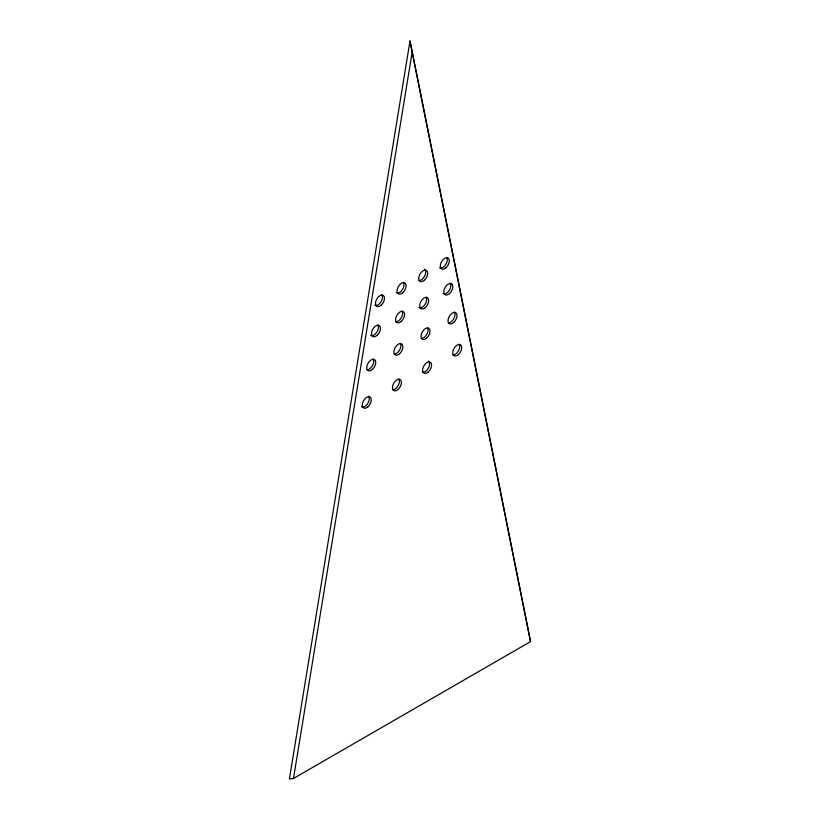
<?xml version="1.0" encoding="UTF-8"?>
<svg xmlns="http://www.w3.org/2000/svg" width="820" height="820" viewBox="0 0 820 820"><rect width="100%" height="100%" fill="white"/><g stroke="black" fill="none" stroke-linecap="round" stroke-linejoin="round"><path stroke-width="1.23" d="M530.54 641.609L410 41L289.409 779L293.478 778.477L530.54 641.609L410 41M293.478 778.477L412.009 53.044M377.866 324.986A6.396 3.69 -60 0 1 376.698 332.418A6.396 3.69 -60 0 1 370.753 335.401M424.381 269.206A6.396 3.69 -60 0 1 424.77 275.848A6.396 3.69 -60 0 1 418.917 280.573M401.984 311.067A6.396 3.69 -60 0 1 401.267 317.781A6.396 3.69 -60 0 1 395.804 321.768M459.138 344.205A6.396 3.69 -60 0 1 458.421 350.929A6.396 3.69 -60 0 1 452.958 354.906M426.103 297.137A6.396 3.69 -60 0 1 424.934 304.568A6.396 3.69 -60 0 1 418.989 307.551M428.276 360.943A6.396 3.69 -60 0 1 428.665 367.596A6.396 3.69 -60 0 1 422.812 372.311M398.838 379.024A6.396 3.69 -60 0 1 398.12 385.738A6.396 3.69 -60 0 1 392.667 389.715M368.692 396.429A6.396 3.69 -60 0 1 367.534 403.85A6.396 3.69 -60 0 1 361.579 406.833M373.151 359.037A6.396 3.69 -60 0 1 372.434 365.761A6.396 3.69 -60 0 1 366.981 369.738M400.283 343.375A6.396 3.69 -60 0 1 399.565 350.089A6.396 3.69 -60 0 1 394.112 354.076M427.415 327.713A6.396 3.69 -60 0 1 426.697 334.427A6.396 3.69 -60 0 1 421.244 338.414M454.423 312.112A6.396 3.69 -60 0 1 453.706 318.837A6.396 3.69 -60 0 1 448.253 322.813M450.221 283.218A6.396 3.69 -60 0 1 449.053 290.639A6.396 3.69 -60 0 1 443.107 293.632M446.705 257.398A6.396 3.69 -60 0 1 445.537 264.819A6.396 3.69 -60 0 1 439.592 267.812M403.491 282.346A6.396 3.69 -60 0 1 402.323 289.767A6.396 3.69 -60 0 1 396.378 292.76M381.884 294.821A6.396 3.69 -60 0 1 380.726 302.242A6.396 3.69 -60 0 1 374.771 305.235M424.36 280.276A6.396 3.69 -60 0 0 426.39 270.364A6.396 3.69 -60 0 0 418.825 277.078A6.396 3.69 -60 0 0 424.36 280.276M377.128 335.39A6.396 3.69 -60 0 0 379.158 325.478A6.396 3.69 -60 0 0 371.593 332.192A6.396 3.69 -60 0 0 377.128 335.39M401.246 321.46A6.396 3.69 -60 0 0 403.276 311.559A6.396 3.69 -60 0 0 395.711 318.273A6.396 3.69 -60 0 0 401.246 321.46M458.4 354.609A6.396 3.69 -60 0 0 460.43 344.707A6.396 3.69 -60 0 0 452.865 351.411A6.396 3.69 -60 0 0 458.4 354.609M425.365 307.541A6.396 3.69 -60 0 0 427.394 297.639A6.396 3.69 -60 0 0 419.83 304.343A6.396 3.69 -60 0 0 425.365 307.541M445.967 267.802A6.396 3.69 -60 0 0 447.997 257.89A6.396 3.69 -60 0 0 440.422 264.604A6.396 3.69 -60 0 0 445.967 267.802M428.255 372.013A6.396 3.69 -60 0 0 430.285 362.112A6.396 3.69 -60 0 0 422.72 368.815A6.396 3.69 -60 0 0 428.255 372.013M399.555 353.779A6.396 3.69 -60 0 0 401.574 343.867A6.396 3.69 -60 0 0 394.01 350.581A6.396 3.69 -60 0 0 399.555 353.779M372.423 369.441A6.396 3.69 -60 0 0 374.443 359.529A6.396 3.69 -60 0 0 366.878 366.243A6.396 3.69 -60 0 0 372.423 369.441M367.954 406.822A6.396 3.69 -60 0 0 369.984 396.921A6.396 3.69 -60 0 0 362.419 403.624A6.396 3.69 -60 0 0 367.954 406.822M449.483 293.621A6.396 3.69 -60 0 0 451.512 283.71A6.396 3.69 -60 0 0 443.948 290.423A6.396 3.69 -60 0 0 449.483 293.621M398.11 389.418A6.396 3.69 -60 0 0 400.129 379.516A6.396 3.69 -60 0 0 392.565 386.22A6.396 3.69 -60 0 0 398.11 389.418M402.753 292.75A6.396 3.69 -60 0 0 404.783 282.838A6.396 3.69 -60 0 0 397.218 289.552A6.396 3.69 -60 0 0 402.753 292.75M426.687 338.106A6.396 3.69 -60 0 0 428.706 328.205A6.396 3.69 -60 0 0 421.142 334.909A6.396 3.69 -60 0 0 426.687 338.106M453.696 322.516A6.396 3.69 -60 0 0 455.715 312.615A6.396 3.69 -60 0 0 448.15 319.318A6.396 3.69 -60 0 0 453.696 322.516M381.146 305.224A6.396 3.69 -60 0 0 383.176 295.313A6.396 3.69 -60 0 0 375.611 302.026A6.396 3.69 -60 0 0 381.146 305.224"/></g></svg>
